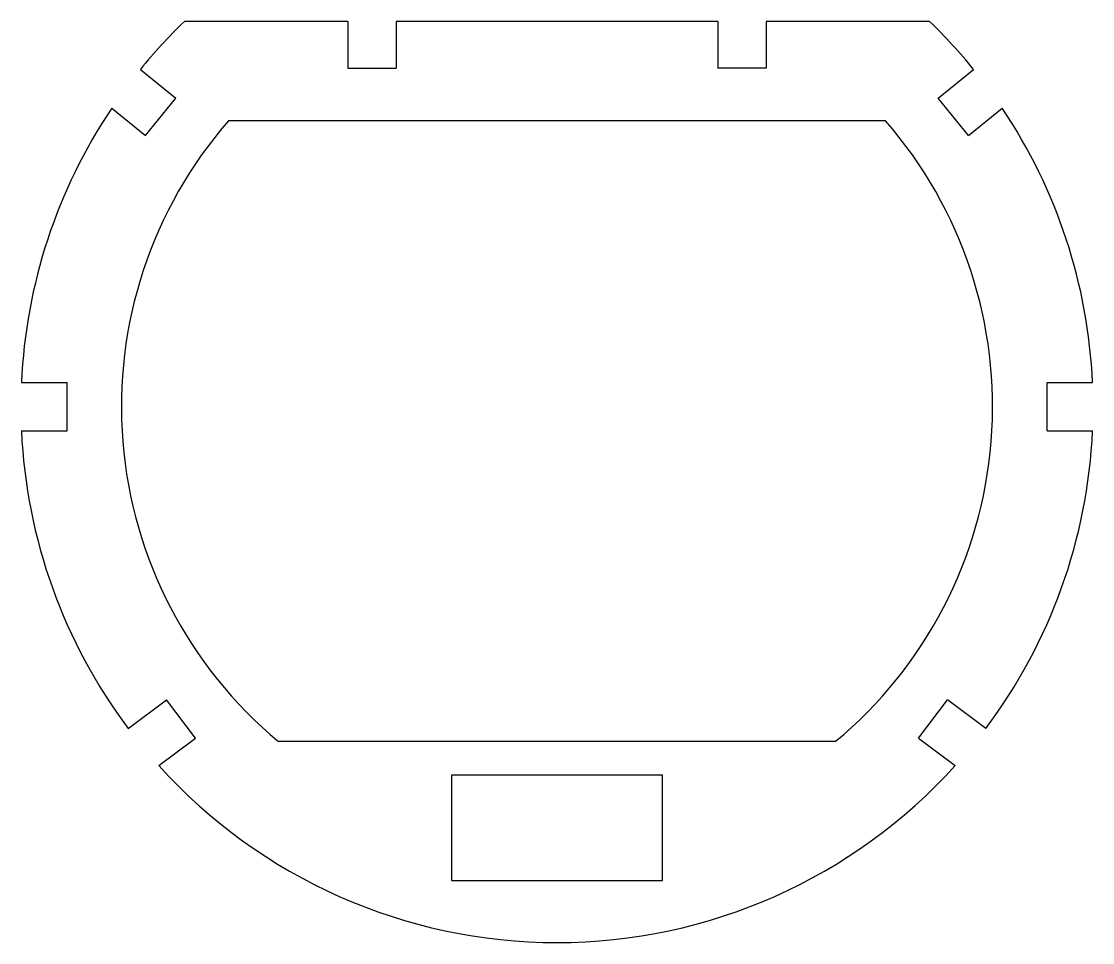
# Model space of a CAD drawing. Header units: inches. Extents: x 30.87 to 34.87, y 19.49 to 22.93.
import ezdxf

# ---------------------------------------------------------------- set-up
doc = ezdxf.new("R2010")
doc.units = ezdxf.units.IN
doc.header["$LTSCALE"] = 1.98
doc.header["$MEASUREMENT"] = 0
doc.layers.get('0').update_dxf_attribs({"linetype": 'CONTINUOUS'})

msp = doc.modelspace()

# ---------------------------------------------------------------- linework, layer by layer
at = {"color": 1, "linetype": 'CONTINUOUS'}
for p, q in [((32.0882, 22.9298), (31.4782, 22.9298)), ((32.0882, 22.9298), (32.0882, 22.7548)), ((32.2682, 22.9298), (32.2682, 22.7548)), ((33.4682, 22.9298), (32.2682, 22.9298)), ((33.4682, 22.9298), (33.4682, 22.7548)), ((33.6482, 22.9298), (33.6482, 22.7548)), ((34.2583, 22.9298), (33.6482, 22.9298)), ((31.3142, 22.7507), (31.4463, 22.6437)), ((32.0882, 22.7548), (32.2682, 22.7548)), ((33.6482, 22.7548), (33.4682, 22.7548)), ((34.2902, 22.6437), (34.4223, 22.7507)), ((31.333, 22.5038), (31.4463, 22.6437)), ((34.4035, 22.5038), (34.2902, 22.6437)), ((31.2072, 22.6057), (31.333, 22.5038)), ((34.4035, 22.5038), (34.5293, 22.6057)), ((31.6435, 22.5598), (34.093, 22.5598)), ((30.8703, 21.5818), (31.0403, 21.5818)), ((31.0403, 21.4018), (31.0403, 21.5818)), ((34.6962, 21.5818), (34.8662, 21.5818)), ((34.6962, 21.4018), (34.6962, 21.5818)), ((30.8703, 21.4018), (31.0403, 21.4018)), ((34.6962, 21.4018), (34.8662, 21.4018)), ((31.2686, 20.2913), (31.4111, 20.3982)), ((31.5191, 20.2542), (31.4111, 20.3982)), ((34.2174, 20.2542), (34.3254, 20.3982)), ((34.4679, 20.2913), (34.3254, 20.3982)), ((31.3832, 20.1522), (31.5191, 20.2542)), ((33.9066, 20.2418), (31.8299, 20.2418)), ((34.2174, 20.2542), (34.3533, 20.1522)), ((33.2612, 20.1168), (32.4752, 20.1168)), ((32.4752, 20.1168), (32.4752, 19.7238)), ((33.2612, 19.7238), (33.2612, 20.1168)), ((32.4752, 19.7238), (33.2612, 19.7238))]:
    msp.add_line(p, q, dxfattribs=at)
for radius, start, end in [(2, 134.028, 140.99), (2, 39.01, 45.972), (2, 146.1536, 177.4208), (2, 2.5792, 33.8464), (1.625, 138.911, 230.2849), (1.625, 309.7151, 41.089), (2, 182.5792, 216.8883), (2, 323.1117, 357.4208), (2, 222.0519, 317.9481)]:
    msp.add_arc((32.8682, 21.4918), radius, start, end, dxfattribs=at)

doc.saveas('drawing.dxf')
